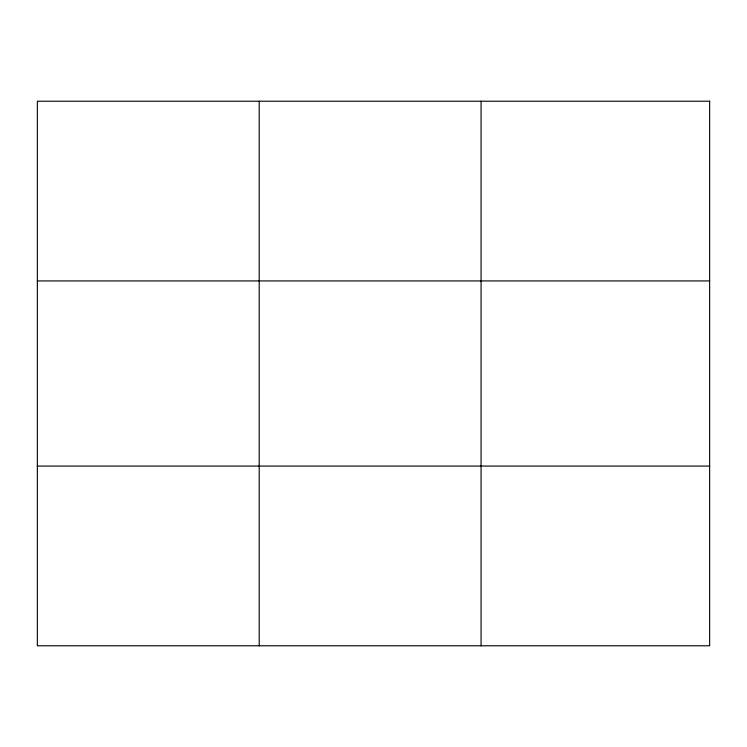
<?xml version="1.0" encoding="UTF-8"?>
<svg xmlns="http://www.w3.org/2000/svg" width="747" height="747" viewBox="0 0 747 747"><rect width="100%" height="100%" fill="white"/><g stroke="black" fill="none" stroke-linecap="round" stroke-linejoin="round"><path stroke-width="1.12" d="M259.209 101.219L259.209 645.782M481.068 101.219L481.068 645.782M37.35 280.928L709.65 280.928M37.35 466.072L709.65 466.072M709.65 101.219L709.65 645.782L37.35 645.782L37.35 101.219L709.65 101.219"/></g></svg>
